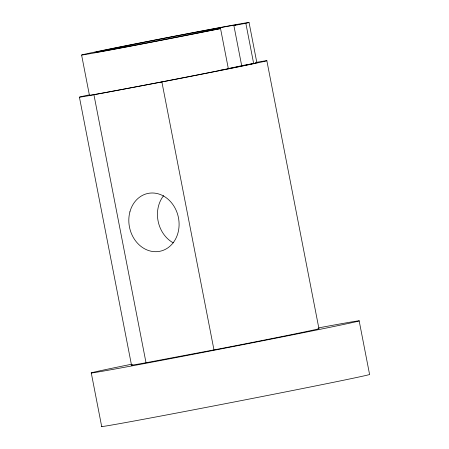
<?xml version="1.0" encoding="UTF-8"?>
<svg xmlns="http://www.w3.org/2000/svg" width="449" height="449" viewBox="0 0 449 449"><rect width="100%" height="100%" fill="white"/><g stroke="black" fill="none" stroke-linecap="round" stroke-linejoin="round"><path stroke-width="0.67" d="M255.386 62.804A85.31 0.746 -11 0 1 253.859 63.444L251.283 64.016A85.31 0.746 -11 0 1 233.822 67.659L227.879 68.865A85.31 0.746 -11 0 1 135.536 86.921A85.31 0.746 -11 0 1 89.615 95.109M227.374 68.742A71.66 0.623 -11 0 0 240.933 65.868L241.685 65.689L233.884 25.554L234.636 25.374A71.66 0.623 -11 0 0 202.914 30.897A71.66 0.623 -11 0 0 124.777 46.101L119.339 47.196A71.66 0.623 -11 0 0 97.512 51.753L96.007 52.106A71.66 0.623 -11 0 0 127.729 46.584A71.66 0.623 -11 0 0 205.867 31.379L220.543 28.579L228.345 68.714M233.884 25.554L246.046 23.253A85.31 0.746 -11 0 0 160.467 38.928A85.31 0.746 -11 0 0 87.718 54.11A85.31 0.746 -11 0 0 220.066 28.674L220.543 28.579M88.711 94.975A95.547 0.836 -11 0 0 92.264 95.081L167.696 80.837A95.547 0.836 -11 0 0 251.743 64.117A95.547 0.836 -11 0 0 256.542 62.332M132.573 364.768A95.547 0.836 -11 0 0 144.348 363.045L219.786 348.8A95.547 0.836 -11 0 0 318.111 328.724M241.685 65.689L253.64 63.438L245.839 23.297M220.375 70.218L221.699 69.971M225.022 69.342L226.352 69.09M359.161 320.827L369.578 374.421A136.49 1.19 -11 0 1 232.447 402.321A136.49 1.19 -11 0 1 102.007 426.37M266.846 60.688L318.936 328.646M249.038 22.45L256.85 62.647M161.887 81.965L213.971 349.923M93.936 94.778L146.02 362.741M81.606 55.031L89.418 95.222M79.422 97.18L131.506 365.144M91.276 372.956L101.693 426.55M318.891 327.821A136.49 1.19 -11 0 1 320.361 329.257A136.49 1.19 -11 0 1 130.216 366.216A136.49 1.19 -11 0 1 131.411 364.262M173.331 242.875A29.539 24.936 78.2 0 1 163.627 195.635M224.102 69.41A71.66 0.623 -11 0 1 222.9 69.651M129.913 211.855A29.539 24.936 78.2 0 0 159.586 251.345A29.539 24.936 78.2 0 0 172.36 203.852A29.539 24.936 78.2 0 0 129.913 211.855"/></g></svg>
